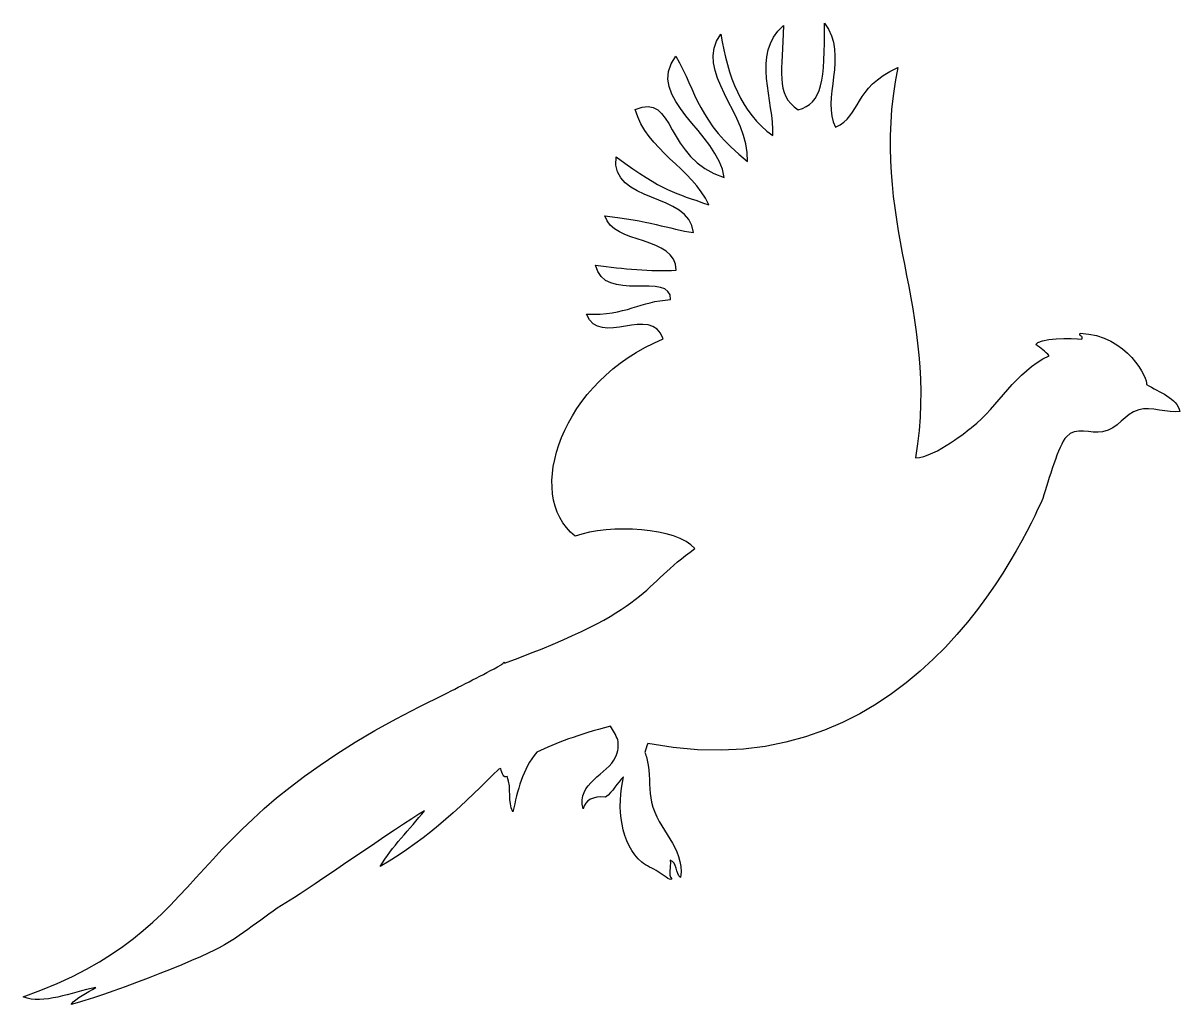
# Model space of a CAD drawing. Header units: centimetres. Extents: x -12.3 to 12.3, y -10.5 to 10.4.
import ezdxf

# ---------------------------------------------------------------- set-up
doc = ezdxf.new("R2010")
doc.units = ezdxf.units.CM
doc.header["$MEASUREMENT"] = 0
doc.layers.add('Layer 1', color=7, linetype='Continuous')

msp = doc.modelspace()

# ---------------------------------------------------------------- linework, layer by layer
at = {"layer": 'Layer 1'}
msp.add_open_spline([(11.63428, 2.73145), (11.66791, 2.83181), (11.2301, 3.79156), (10.21677, 3.82198), (10.21677, 3.82198), (10.18129, 3.75179), (10.29779, 3.77142), (10.25365, 3.6958), (10.25365, 3.6958), (10.06294, 3.72758), (9.31941, 3.72218), (9.26832, 3.57899), (9.26832, 3.57899), (9.37085, 3.50366), (9.48282, 3.43371), (9.55576, 3.34118), (9.55576, 3.34118), (8.81958, 3.0027), (8.49208, 2.26623), (7.90098, 1.81422), (7.90098, 1.81422), (7.84441, 1.77091), (7.15245, 1.18861), (6.70472, 1.16144), (6.70472, 1.16144), (7.23076, 4.38441), (5.66988, 6.18342), (6.32234, 9.49187), (6.32234, 9.49187), (5.35367, 9.05271), (5.55947, 8.46592), (4.99553, 8.22129), (4.99553, 8.22129), (4.67991, 8.79845), (5.28099, 9.75524), (4.76198, 10.43866), (4.76198, 10.43866), (4.76735, 9.21179), (4.71385, 8.72308), (4.19556, 8.5897), (4.19556, 8.5897), (3.69835, 8.92064), (3.86621, 9.43018), (3.88293, 10.38736), (3.88293, 10.38736), (3.18686, 9.77842), (3.69616, 8.77102), (3.65716, 8.03918), (3.65716, 8.03918), (2.96271, 8.54043), (2.70572, 9.29915), (2.5448, 10.20543), (2.5448, 10.20543), (1.95639, 9.42271), (3.16101, 8.48741), (3.11873, 7.48914), (3.11873, 7.48914), (2.04055, 8.33729), (2.04513, 8.95041), (1.5864, 9.73431), (1.5864, 9.73431), (0.90703, 8.83563), (2.50014, 8.0927), (2.61965, 7.14856), (2.61965, 7.14856), (1.33216, 7.52845), (1.58505, 8.99408), (0.71923, 8.59395), (0.71923, 8.59395), (0.96061, 7.72299), (1.9338, 7.35088), (2.29083, 6.55899), (2.29083, 6.55899), (1.5356, 6.83561), (1.35585, 6.82267), (0.31159, 7.58444), (0.31159, 7.58444), (0.18268, 6.58297), (1.89827, 6.83932), (1.96203, 5.96892), (1.96203, 5.96892), (1.4575, 6.04859), (0.96648, 6.23207), (0.07341, 6.32545), (0.07341, 6.32545), (0.23978, 5.7077), (1.59749, 5.90304), (1.59365, 5.16896), (1.59365, 5.16896), (1.04726, 5.138), (0.46735, 5.19029), (-0.12461, 5.27638), (-0.12461, 5.27638), (0.03552, 4.43815), (1.49625, 5.16335), (1.47498, 4.53936), (1.47498, 4.53936), (0.82657, 4.50766), (0.53439, 4.19876), (-0.3226, 4.22726), (-0.3226, 4.22726), (-0.0328, 3.49815), (1.06421, 4.45488), (1.31655, 3.70016), (1.31655, 3.70016), (-0.8497, 2.8219), (-1.67528, 0.37207), (-0.56503, -0.50809), (-0.56503, -0.50809), (0.1875, -0.24359), (1.6109, -0.31918), (1.9927, -0.77397), (1.9927, -0.77397), (0.85322, -1.5647), (1.09722, -2.06437), (-2.06857, -3.21578), (-2.06857, -3.21578), (-2.07106, -3.20903), (-2.0737, -3.20173), (-2.07638, -3.19482), (-2.07638, -3.19482), (-2.0985, -3.2157), (-2.12001, -3.23535), (-2.14149, -3.25475), (-2.14149, -3.25475), (-2.54696, -3.47136), (-2.95493, -3.68308), (-3.36093, -3.88766), (-3.36093, -3.88766), (-9.22957, -6.67872), (-8.1402, -8.84605), (-12.34599, -10.33997), (-12.34599, -10.33997), (-11.91549, -10.50814), (-11.3243, -10.24017), (-10.79484, -10.13955), (-10.79484, -10.13955), (-10.98505, -10.2539), (-11.21317, -10.3545), (-11.32059, -10.4987), (-11.32059, -10.4987), (-10.71808, -10.36575), (-8.58787, -9.5317), (-8.15922, -9.29228), (-8.15922, -9.29228), (-7.54975, -8.95158), (-7.15428, -8.56817), (-6.6425, -8.27165), (-6.6425, -8.27165), (-6.25909, -8.05017), (-4.36002, -6.71217), (-3.77608, -6.36609), (-3.77608, -6.36609), (-4.09305, -6.76185), (-4.47484, -7.13452), (-4.7249, -7.55563), (-4.7249, -7.55563), (-3.67249, -6.95426), (-2.87824, -6.15757), (-2.19503, -5.4795), (-2.19503, -5.4795), (-2.18058, -5.47386), (-2.16598, -5.46794), (-2.15121, -5.46233), (-2.15121, -5.46233), (-2.11705, -5.57962), (-2.09713, -5.67646), (-2.01024, -5.63402), (-2.01024, -5.63402), (-1.91391, -5.89252), (-2.00622, -6.18687), (-1.89176, -6.38655), (-1.89176, -6.38655), (-1.78609, -5.93856), (-1.69832, -5.48432), (-1.37797, -5.1152), (-1.37797, -5.1152), (-0.97268, -4.9306), (-0.50802, -4.73796), (0.19045, -4.56307), (0.19045, -4.56307), (0.2535, -4.6594), (0.30671, -4.75497), (0.35193, -4.85075), (0.35193, -4.85075), (0.3659, -4.97608), (0.35651, -5.09906), (0.30237, -5.22101), (0.30237, -5.22101), (0.13957, -5.58846), (-0.55271, -5.77875), (-0.38856, -6.32496), (-0.38856, -6.32496), (-0.34445, -6.13388), (-0.1824, -6.05477), (0.08372, -6.07554), (0.08372, -6.07554), (0.24967, -5.96629), (0.32769, -5.77259), (0.47171, -5.64207), (0.47171, -5.64207), (0.31214, -6.27739), (0.41403, -7.10037), (0.8594, -7.46444), (0.8594, -7.46444), (0.94986, -7.53871), (1.09324, -7.59528), (1.20862, -7.66838), (1.20862, -7.66838), (1.31197, -7.73379), (1.46132, -7.86542), (1.50434, -7.82104), (1.50434, -7.82104), (1.40935, -7.71494), (1.48524, -7.58911), (1.46886, -7.42393), (1.46886, -7.42393), (1.61576, -7.46846), (1.577, -7.70852), (1.68973, -7.79009), (1.68973, -7.79009), (1.77098, -7.13353), (1.20459, -6.77544), (1.06814, -6.18531), (1.06814, -6.18531), (1.01165, -5.94015), (1.03909, -5.67167), (0.99633, -5.39048), (0.99633, -5.39048), (0.98262, -5.29518), (0.95709, -5.2062), (0.92555, -5.12172), (0.92555, -5.12172), (0.94225, -5.06142), (0.96328, -4.99874), (0.9904, -4.93096), (0.9904, -4.93096), (6.86746, -6.08954), (9.23468, -0.02768), (9.42169, 0.29305), (9.42169, 0.29305), (9.5434, 0.69802), (9.75406, 1.42549), (9.92273, 1.61467), (9.92273, 1.61467), (10.12186, 1.83673), (10.44549, 1.66904), (10.69523, 1.71693), (10.69523, 1.71693), (11.04043, 1.78292), (11.15018, 2.09769), (11.47088, 2.19101), (11.47088, 2.19101), (11.72358, 2.26504), (12.09728, 2.10923), (12.34599, 2.1504), (12.34599, 2.1504), (12.28381, 2.44734), (11.90498, 2.55765), (11.63428, 2.73145)], degree=3, knots=[0, 0, 0, 0, 0.01515152, 0.01515152, 0.01515152, 0.01515152, 0.03030303, 0.03030303, 0.03030303, 0.03030303, 0.04545455, 0.04545455, 0.04545455, 0.04545455, 0.06060606, 0.06060606, 0.06060606, 0.06060606, 0.07575758, 0.07575758, 0.07575758, 0.07575758, 0.09090909, 0.09090909, 0.09090909, 0.09090909, 0.10606061, 0.10606061, 0.10606061, 0.10606061, 0.12121212, 0.12121212, 0.12121212, 0.12121212, 0.13636364, 0.13636364, 0.13636364, 0.13636364, 0.15151515, 0.15151515, 0.15151515, 0.15151515, 0.16666667, 0.16666667, 0.16666667, 0.16666667, 0.18181818, 0.18181818, 0.18181818, 0.18181818, 0.1969697, 0.1969697, 0.1969697, 0.1969697, 0.21212121, 0.21212121, 0.21212121, 0.21212121, 0.22727273, 0.22727273, 0.22727273, 0.22727273, 0.24242424, 0.24242424, 0.24242424, 0.24242424, 0.25757576, 0.25757576, 0.25757576, 0.25757576, 0.27272727, 0.27272727, 0.27272727, 0.27272727, 0.28787879, 0.28787879, 0.28787879, 0.28787879, 0.3030303, 0.3030303, 0.3030303, 0.3030303, 0.31818182, 0.31818182, 0.31818182, 0.31818182, 0.33333333, 0.33333333, 0.33333333, 0.33333333, 0.34848485, 0.34848485, 0.34848485, 0.34848485, 0.36363636, 0.36363636, 0.36363636, 0.36363636, 0.37878788, 0.37878788, 0.37878788, 0.37878788, 0.39393939, 0.39393939, 0.39393939, 0.39393939, 0.40909091, 0.40909091, 0.40909091, 0.40909091, 0.42424242, 0.42424242, 0.42424242, 0.42424242, 0.43939394, 0.43939394, 0.43939394, 0.43939394, 0.45454545, 0.45454545, 0.45454545, 0.45454545, 0.46969697, 0.46969697, 0.46969697, 0.46969697, 0.48484848, 0.48484848, 0.48484848, 0.48484848, 0.5, 0.5, 0.5, 0.5, 0.51515152, 0.51515152, 0.51515152, 0.51515152, 0.53030303, 0.53030303, 0.53030303, 0.53030303, 0.54545455, 0.54545455, 0.54545455, 0.54545455, 0.56060606, 0.56060606, 0.56060606, 0.56060606, 0.57575758, 0.57575758, 0.57575758, 0.57575758, 0.59090909, 0.59090909, 0.59090909, 0.59090909, 0.60606061, 0.60606061, 0.60606061, 0.60606061, 0.62121212, 0.62121212, 0.62121212, 0.62121212, 0.63636364, 0.63636364, 0.63636364, 0.63636364, 0.65151515, 0.65151515, 0.65151515, 0.65151515, 0.66666667, 0.66666667, 0.66666667, 0.66666667, 0.68181818, 0.68181818, 0.68181818, 0.68181818, 0.6969697, 0.6969697, 0.6969697, 0.6969697, 0.71212121, 0.71212121, 0.71212121, 0.71212121, 0.72727273, 0.72727273, 0.72727273, 0.72727273, 0.74242424, 0.74242424, 0.74242424, 0.74242424, 0.75757576, 0.75757576, 0.75757576, 0.75757576, 0.77272727, 0.77272727, 0.77272727, 0.77272727, 0.78787879, 0.78787879, 0.78787879, 0.78787879, 0.8030303, 0.8030303, 0.8030303, 0.8030303, 0.81818182, 0.81818182, 0.81818182, 0.81818182, 0.83333333, 0.83333333, 0.83333333, 0.83333333, 0.84848485, 0.84848485, 0.84848485, 0.84848485, 0.86363636, 0.86363636, 0.86363636, 0.86363636, 0.87878788, 0.87878788, 0.87878788, 0.87878788, 0.89393939, 0.89393939, 0.89393939, 0.89393939, 0.90909091, 0.90909091, 0.90909091, 0.90909091, 0.92424242, 0.92424242, 0.92424242, 0.92424242, 0.93939394, 0.93939394, 0.93939394, 0.93939394, 0.95454545, 0.95454545, 0.95454545, 0.95454545, 0.96969697, 0.96969697, 0.96969697, 0.96969697, 1, 1, 1, 1], dxfattribs=at)

doc.saveas('drawing.dxf')
